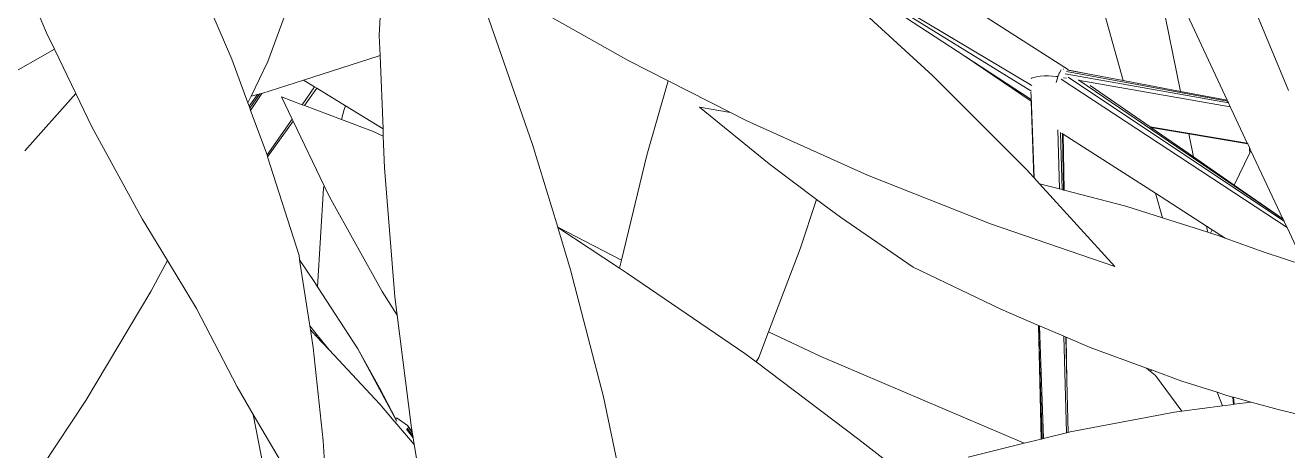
# Model space of a CAD drawing. Header units: millimetres. Extents: x 17 to 218440, y 21 to 53693.
# Drawn here: x 41461.5 to 41608.5, y 8376.9 to 8426.5 of the extents above; entities that cross this region are included whole.
import ezdxf

# ---------------------------------------------------------------- set-up
doc = ezdxf.new("R2010")
doc.units = ezdxf.units.MM
doc.header["$MEASUREMENT"] = 0
doc.layers.add('Edges', color=7, linetype='Continuous', lineweight=18)

# ---------------------------------------------------------------- blocks, each defined once
blk = doc.blocks.new('BAMBOOPLAN')
at = {"layer": 'Edges'}
for p, q in [((1.2537, 3.7796), (1.1326, 3.9165)), ((0.9967, 3.8682), (1.0845, 3.7195)), ((1.1627, 3.7309), (1.0411, 3.8566)), ((0.9158, 3.8109), (0.9883, 3.7055)), ((0.8944, 3.6933), (0.7405, 3.7301)), ((1.1661, 3.7274), (0.8933, 3.6843)), ((0.8942, 3.6892), (1.1638, 3.7299)), ((1.1708, 3.7225), (0.9202, 3.6819)), ((0.9883, 3.7055), (1.0845, 3.7195)), ((1.0845, 3.7195), (1.1627, 3.7309)), ((1.1638, 3.7299), (1.1627, 3.7309)), ((1.1661, 3.7274), (1.1638, 3.7299)), ((1.1708, 3.7225), (1.1661, 3.7274)), ((1.1807, 3.7124), (1.1708, 3.7225)), ((0.5519, 3.7097), (0.8474, 3.6484)), ((0.5523, 3.7058), (0.8487, 3.6391)), ((0.7263, 3.6579), (0.5528, 3.7016)), ((0.9259, 3.6964), (0.9883, 3.7055)), ((1.2175, 3.6745), (1.1807, 3.7124)), ((0.8834, 3.6762), (0.8807, 3.6757)), ((0.8837, 3.6822), (0.8835, 3.682)), ((0.8837, 3.6822), (0.8835, 3.676)), ((0.8835, 3.676), (0.8838, 3.6678)), ((0.8838, 3.6828), (0.8837, 3.6822)), ((0.8847, 3.6877), (0.8838, 3.6828)), ((0.8851, 3.6885), (0.8847, 3.6877)), ((0.8871, 3.6928), (0.8868, 3.6929)), ((0.8869, 3.6926), (0.8872, 3.6926)), ((0.888, 3.6909), (0.8878, 3.6909)), ((0.8882, 3.691), (0.888, 3.6909)), ((0.8977, 3.6782), (0.893, 3.6775)), ((0.8963, 3.6922), (0.8944, 3.6933)), ((0.8949, 3.692), (0.8948, 3.692)), ((0.8963, 3.6922), (0.895, 3.692)), ((0.8957, 3.692), (0.9259, 3.6964)), ((0.8976, 3.6924), (0.8963, 3.6922)), ((0.8964, 3.6922), (0.8963, 3.6922)), ((0.8976, 3.6924), (0.9259, 3.6964)), ((0.8977, 3.6782), (0.8978, 3.6782)), ((0.9006, 3.6805), (0.9002, 3.6806)), ((1.3177, 3.5714), (0.9006, 3.6805)), ((0.9176, 3.6824), (0.9186, 3.6821)), ((0.9186, 3.6821), (1.3151, 3.5741)), ((0.92, 3.6818), (0.9202, 3.6819)), ((0.939, 3.6798), (1.0559, 3.6471)), ((0.6865, 3.6097), (0.5555, 3.6664)), ((0.8548, 3.6234), (0.7263, 3.6579)), ((0.8539, 3.6258), (0.7263, 3.6579)), ((0.843, 3.6593), (0.8426, 3.6586)), ((0.8458, 3.6616), (0.843, 3.6593)), ((0.85, 3.6643), (0.8458, 3.6616)), ((0.8554, 3.6671), (0.85, 3.6643)), ((0.8616, 3.6698), (0.8554, 3.6671)), ((0.8682, 3.6723), (0.8616, 3.6698)), ((0.8747, 3.6743), (0.8682, 3.6723)), ((0.8807, 3.6757), (0.8747, 3.6743)), ((0.8838, 3.6678), (0.884, 3.6662)), ((0.8901, 3.6742), (0.89, 3.6743)), ((1.3258, 3.5632), (0.8901, 3.6742)), ((1.0559, 3.6471), (1.2175, 3.6745)), ((1.0572, 3.6468), (1.1207, 3.6573)), ((1.1207, 3.6573), (1.2186, 3.6734)), ((1.1207, 3.6573), (1.1401, 3.6236)), ((1.2186, 3.6734), (1.2175, 3.6745)), ((1.2232, 3.6686), (1.2186, 3.6734)), ((1.2267, 3.6603), (1.2195, 3.6014)), ((1.2232, 3.6686), (1.2242, 3.6662)), ((1.2273, 3.6645), (1.2232, 3.6686)), ((1.2242, 3.6662), (1.2267, 3.6603)), ((1.2273, 3.6645), (1.2267, 3.6603)), ((1.3144, 3.5749), (1.2273, 3.6645)), ((0.8487, 3.6391), (0.8499, 3.6389)), ((0.8496, 3.6369), (0.852, 3.6307)), ((1.0559, 3.6471), (1.0572, 3.6468)), ((1.0572, 3.6468), (1.1401, 3.6236)), ((0.852, 3.6307), (0.852, 3.6307)), ((0.852, 3.6307), (0.901, 3.504)), ((0.852, 3.6307), (0.8539, 3.6258)), ((0.8539, 3.6258), (0.8548, 3.6234)), ((0.8548, 3.6234), (0.9002, 3.5045)), ((1.1401, 3.6236), (1.2195, 3.6014)), ((0.8839, 3.5133), (0.6865, 3.6097)), ((0.9121, 3.5925), (0.912, 3.5927)), ((0.947, 3.5004), (0.9121, 3.5925)), ((1.2195, 3.6014), (1.3144, 3.5749)), ((0.9514, 3.5007), (0.9181, 3.59)), ((0.9205, 3.5892), (0.9216, 3.5889)), ((0.9216, 3.5889), (0.9538, 3.5009)), ((0.9216, 3.5889), (0.9233, 3.5885)), ((0.9233, 3.5885), (0.9548, 3.501)), ((0.9233, 3.5885), (1.1002, 3.5456)), ((1.3151, 3.5741), (1.3144, 3.5749)), ((1.3177, 3.5714), (1.3151, 3.5741)), ((1.3202, 3.5688), (1.3177, 3.5714)), ((1.3258, 3.5632), (1.3202, 3.5688)), ((1.3745, 3.5133), (1.3258, 3.5632)), ((-0.2062, 3.3726), (-0.2535, 3.5369)), ((1.1002, 3.5456), (1.1247, 3.5109)), ((1.1002, 3.5456), (1.1985, 3.5217)), ((0.9002, 3.5045), (0.8839, 3.5133)), ((0.9548, 3.501), (1.0606, 3.5093)), ((1.0606, 3.5093), (1.1247, 3.5109)), ((1.1247, 3.5109), (1.2036, 3.5128)), ((1.1985, 3.5217), (1.2014, 3.5168)), ((1.1985, 3.5217), (1.2094, 3.5191)), ((1.2014, 3.5168), (1.2036, 3.5128)), ((1.2036, 3.5128), (1.2087, 3.5129)), ((1.2094, 3.5191), (1.2087, 3.5129)), ((1.2087, 3.5129), (1.2221, 3.5133)), ((1.2094, 3.5191), (1.2345, 3.513)), ((1.2221, 3.5133), (1.2345, 3.513)), ((1.2345, 3.513), (1.3031, 3.5118)), ((1.3031, 3.5118), (1.3745, 3.5133)), ((0.2, 3.4681), (0.0008, 3.5047)), ((0.901, 3.504), (0.9002, 3.5045)), ((0.9126, 3.4977), (0.901, 3.504)), ((0.9126, 3.4977), (0.947, 3.5004)), ((1.0764, 3.4083), (0.9126, 3.4977)), ((0.947, 3.5004), (0.9514, 3.5007)), ((0.9514, 3.5007), (0.9538, 3.5009)), ((0.9538, 3.5009), (0.9548, 3.501)), ((0.2729, 3.4581), (0.2, 3.4681)), ((0.0941, 3.2843), (-0.0435, 3.4591)), ((0.2798, 3.3296), (0.2729, 3.4581)), ((0.388, 3.4423), (0.2729, 3.4581)), ((-0.3671, 3.271), (-0.3637, 3.4415)), ((0.3365, 3.4339), (0.388, 3.4423)), ((0.3365, 3.4339), (0.4767, 3.3822)), ((0.4184, 3.4381), (0.388, 3.4423)), ((0.6376, 3.4181), (0.4184, 3.4381)), ((0.8571, 3.4082), (0.6376, 3.4181)), ((1.0764, 3.4083), (0.8571, 3.4082)), ((0.4767, 3.3822), (0.5708, 3.3519)), ((-0.4251, 3.2553), (-0.5299, 3.3706)), ((-0.194, 3.3414), (-0.2062, 3.3726)), ((-0.3009, 3.2615), (-0.1954, 3.3402)), ((-0.1954, 3.3402), (-0.194, 3.3414)), ((-0.1496, 3.2279), (-0.194, 3.3414)), ((0.5718, 3.2656), (0.5708, 3.3519)), ((0.5708, 3.3519), (0.6178, 3.3369)), ((0.2967, 3.1506), (0.2798, 3.3296)), ((0.6178, 3.3369), (0.7592, 3.298)), ((0.7592, 3.298), (0.9202, 3.2793)), ((0.1786, 3.1678), (0.0941, 3.2843)), ((0.9202, 3.2793), (0.9878, 3.2744)), ((1.4105, 3.2719), (1.5818, 3.2894)), ((-0.7308, 3.1962), (-0.7892, 3.2605)), ((-0.3746, 3.2075), (-0.3671, 3.271)), ((-0.3595, 3.2178), (-0.3009, 3.2615)), ((-0.3009, 3.2615), (-0.28, 3.2569)), ((-0.2899, 3.2219), (-0.28, 3.2569)), ((-0.2859, 3.2218), (-0.2757, 3.2559)), ((-0.28, 3.2569), (-0.2757, 3.2559)), ((-0.2757, 3.2559), (-0.2211, 3.2438)), ((0.567, 3.1175), (0.5718, 3.2656)), ((0.9878, 3.2744), (1.0209, 3.1864)), ((0.9878, 3.2744), (0.9879, 3.2744)), ((0.9879, 3.2744), (1.0553, 3.0979)), ((0.9879, 3.2744), (0.9897, 3.2743)), ((0.9897, 3.2743), (1.0574, 3.0993)), ((0.9897, 3.2743), (1.0337, 3.2711)), ((1.0905, 3.1208), (1.0337, 3.2711)), ((1.0337, 3.2711), (1.0373, 3.2709)), ((1.0625, 3.2034), (1.0373, 3.2709)), ((1.0373, 3.2709), (1.0378, 3.2708)), ((1.0378, 3.2708), (1.0625, 3.2034)), ((1.0378, 3.2708), (1.0814, 3.2677)), ((1.0814, 3.2677), (1.1811, 3.2659)), ((1.1811, 3.2659), (1.1895, 3.2627)), ((1.1811, 3.2659), (1.1897, 3.2657)), ((1.1897, 3.2657), (1.1895, 3.2627)), ((1.1895, 3.2627), (1.1991, 3.2592)), ((1.1897, 3.2657), (1.2435, 3.2647)), ((1.1991, 3.2592), (1.2601, 3.2172)), ((1.2435, 3.2647), (1.3055, 3.2662)), ((1.3055, 3.2662), (1.3223, 3.2666)), ((1.3055, 3.2662), (1.3213, 3.2478)), ((1.3213, 3.2478), (1.3378, 3.256)), ((1.3223, 3.2666), (1.3326, 3.2672)), ((1.3326, 3.2672), (1.3339, 3.2673)), ((1.3326, 3.2672), (1.3378, 3.256)), ((1.3339, 3.2673), (1.3641, 3.2691)), ((1.3339, 3.2673), (1.3387, 3.2565)), ((1.3378, 3.256), (1.3387, 3.2565)), ((1.3387, 3.2565), (1.3641, 3.2691)), ((1.3641, 3.2691), (1.4105, 3.2719)), ((-0.3761, 3.1952), (-0.4251, 3.2553)), ((-0.2211, 3.2438), (-0.2211, 3.2372)), ((-0.2211, 3.2438), (-0.1496, 3.2279)), ((-0.2211, 3.2372), (-0.2198, 3.22)), ((1.2601, 3.2172), (1.3213, 3.2478)), ((-0.3628, 3.2155), (-0.3702, 3.1879)), ((-0.3595, 3.2178), (-0.3678, 3.185)), ((-0.3655, 3.2136), (-0.3628, 3.2155)), ((-0.3628, 3.2155), (-0.3622, 3.2158)), ((-0.3622, 3.2158), (-0.3595, 3.2178)), ((-0.3265, 3.2228), (-0.2979, 3.1939)), ((-0.3265, 3.2228), (-0.2899, 3.2219)), ((-0.2899, 3.2219), (-0.2859, 3.2218)), ((-0.2859, 3.2218), (-0.2198, 3.22)), ((-0.2198, 3.22), (-0.1647, 3.2185)), ((-0.1647, 3.2185), (-0.1452, 3.2165)), ((-0.1452, 3.2165), (-0.1496, 3.2279)), ((-0.1259, 3.1674), (-0.1452, 3.2165)), ((1.2492, 3.2117), (1.2601, 3.2172)), ((-0.7097, 3.1749), (-0.7308, 3.1962)), ((-0.3761, 3.1952), (-0.3746, 3.2075)), ((-0.3723, 3.1906), (-0.3761, 3.1952)), ((-0.3746, 3.2075), (-0.3655, 3.2136)), ((-0.3723, 3.1906), (-0.3655, 3.2136)), ((-0.3178, 3.1237), (-0.2979, 3.1939)), ((-0.2979, 3.1939), (-0.2951, 3.1911)), ((1.0928, 3.1222), (1.0625, 3.2034)), ((1.0957, 3.1241), (1.2492, 3.2117)), ((-0.7732, 3.1025), (-0.7097, 3.1749)), ((-0.6521, 3.1167), (-0.7097, 3.1749)), ((-0.3702, 3.1879), (-0.3723, 3.1906)), ((-0.3678, 3.185), (-0.3702, 3.1879)), ((-0.3178, 3.1237), (-0.3678, 3.185)), ((-0.3159, 3.1214), (-0.2951, 3.1911)), ((-0.2951, 3.1911), (-0.2112, 3.1064)), ((1.0538, 3.097), (1.0209, 3.1864)), ((1.0209, 3.1864), (1.0544, 3.0974)), ((-0.0396, 2.9701), (-0.1259, 3.1674)), ((0.1786, 3.1678), (0.2967, 3.1506)), ((0.1788, 3.1675), (0.1786, 3.1678)), ((0.1788, 3.1675), (0.298, 3.1368)), ((0.2221, 3.1078), (0.1788, 3.1675)), ((0.298, 3.1368), (0.2967, 3.1506)), ((0.298, 3.1368), (0.3133, 3.1328)), ((0.3133, 3.1328), (0.5416, 3.071)), ((-0.7011, 2.9988), (-0.6521, 3.1167)), ((-0.6087, 3.0729), (-0.6521, 3.1167)), ((-0.316, 3.1215), (-0.3178, 3.1237)), ((-0.3159, 3.1214), (-0.316, 3.1215)), ((-0.2129, 2.9831), (-0.3159, 3.1214)), ((0.5656, 3.0721), (0.567, 3.1175)), ((0.567, 3.1175), (0.6628, 3.1072)), ((1.0574, 3.0993), (1.0905, 3.1208)), ((1.0905, 3.1208), (1.0928, 3.1222)), ((1.0928, 3.1222), (1.0957, 3.1241)), ((-0.2112, 3.1064), (-0.2109, 3.1019)), ((-0.2112, 3.1064), (-0.1969, 3.092)), ((-0.2109, 3.1019), (-0.1671, 2.9438)), ((-0.1969, 3.092), (-0.0625, 2.9715)), ((0.3424, 2.926), (0.2221, 3.1078)), ((0.6628, 3.1072), (1.0293, 3.0811)), ((1.0293, 3.0811), (1.0538, 3.097)), ((1.0538, 3.097), (1.0544, 3.0974)), ((1.0544, 3.0974), (1.0553, 3.0979)), ((1.0553, 3.0979), (1.0574, 3.0993)), ((-0.4794, 2.9556), (-0.6087, 3.0729)), ((0.5416, 3.071), (0.5641, 3.0637)), ((0.5641, 3.0637), (0.5656, 3.0721)), ((0.9489, 3.029), (1.0293, 3.0811)), ((0.5641, 3.0637), (0.7673, 2.9976)), ((-0.2096, 2.9766), (-0.2129, 2.9831)), ((0.7673, 2.9976), (1.0279, 2.9087)), ((-0.2096, 2.9766), (-0.1751, 2.95)), ((-0.1578, 2.8782), (-0.2096, 2.9766)), ((-0.0625, 2.9715), (-0.0261, 2.9427)), ((-0.0261, 2.9427), (-0.0396, 2.9701)), ((-0.417, 2.9036), (-0.4794, 2.9556)), ((-0.1751, 2.95), (-0.1671, 2.9438)), ((-0.1671, 2.9438), (-0.0698, 2.8678)), ((0.0555, 2.7763), (-0.0261, 2.9427)), ((0.4547, 2.7393), (0.3424, 2.926)), ((-0.4263, 2.8459), (-0.417, 2.9036)), ((-0.3455, 2.844), (-0.417, 2.9036)), ((-0.1578, 2.8782), (-0.1432, 2.869)), ((-0.1546, 2.8723), (-0.1578, 2.8782)), ((-0.1546, 2.8723), (-0.1421, 2.8656)), ((-0.1408, 2.846), (-0.1546, 2.8723)), ((-0.1432, 2.869), (-0.1421, 2.8656)), ((-0.1432, 2.869), (-0.1143, 2.8508)), ((-0.1421, 2.8656), (-0.1143, 2.8508)), ((-0.0698, 2.8678), (0.0302, 2.776)), ((-0.0698, 2.8678), (-0.0145, 2.8186)), ((-0.4695, 2.639), (-0.4263, 2.8459)), ((-0.239, 2.7427), (-0.3455, 2.844)), ((-0.0743, 2.7047), (-0.1408, 2.846)), ((-0.1143, 2.8508), (-0.0051, 2.7928)), ((-0.0145, 2.8186), (0.0274, 2.7789)), ((-0.0051, 2.7928), (0.0266, 2.7742)), ((0.0266, 2.7742), (0.0276, 2.7737)), ((0.0266, 2.7742), (0.0278, 2.7735)), ((0.0278, 2.7793), (0.0274, 2.7789)), ((0.0274, 2.7789), (0.0311, 2.7755)), ((0.0278, 2.7735), (0.0276, 2.7737)), ((0.0276, 2.7737), (0.0291, 2.773)), ((0.0283, 2.7798), (0.0278, 2.7793)), ((0.0278, 2.7735), (0.0707, 2.7484)), ((0.0288, 2.7802), (0.0283, 2.7798)), ((0.0293, 2.7804), (0.0288, 2.7802)), ((0.0297, 2.7805), (0.0293, 2.7804)), ((0.0497, 2.7744), (0.0297, 2.7805)), ((0.0505, 2.7739), (0.0497, 2.7744)), ((0.0505, 2.7739), (0.0605, 2.7671)), ((0.051, 2.773), (0.0609, 2.7663)), ((0.0605, 2.7671), (0.0555, 2.7763)), ((0.0302, 2.7724), (0.031, 2.772)), ((0.0653, 2.7583), (0.0503, 2.7682)), ((0.0635, 2.7617), (0.0509, 2.77)), ((0.0609, 2.7663), (0.0605, 2.7671)), ((0.0635, 2.7617), (0.0609, 2.7663)), ((0.0653, 2.7583), (0.0635, 2.7617)), ((0.0707, 2.7484), (0.0653, 2.7583)), ((-0.1986, 2.708), (-0.239, 2.7427)), ((0.159, 2.5864), (0.0707, 2.7484)), ((-0.1986, 2.708), (-0.152, 2.6276)), ((-0.1283, 2.6478), (-0.1986, 2.708)), ((-0.0137, 2.5597), (-0.0743, 2.7047)), ((-0.5024, 2.5114), (-0.4695, 2.639))]:
    blk.add_line(p, q, dxfattribs=at)

msp = doc.modelspace()

# ---------------------------------------------------------------- block references
at = {"xscale": 69.97983938875464, "yscale": 69.97983938875464, "zscale": 69.97983938875464, "rotation": 340.9588725647666}
msp.add_blockref('BAMBOOPLAN', (41439.4, 8197.46), dxfattribs=at)

doc.saveas('drawing.dxf')
